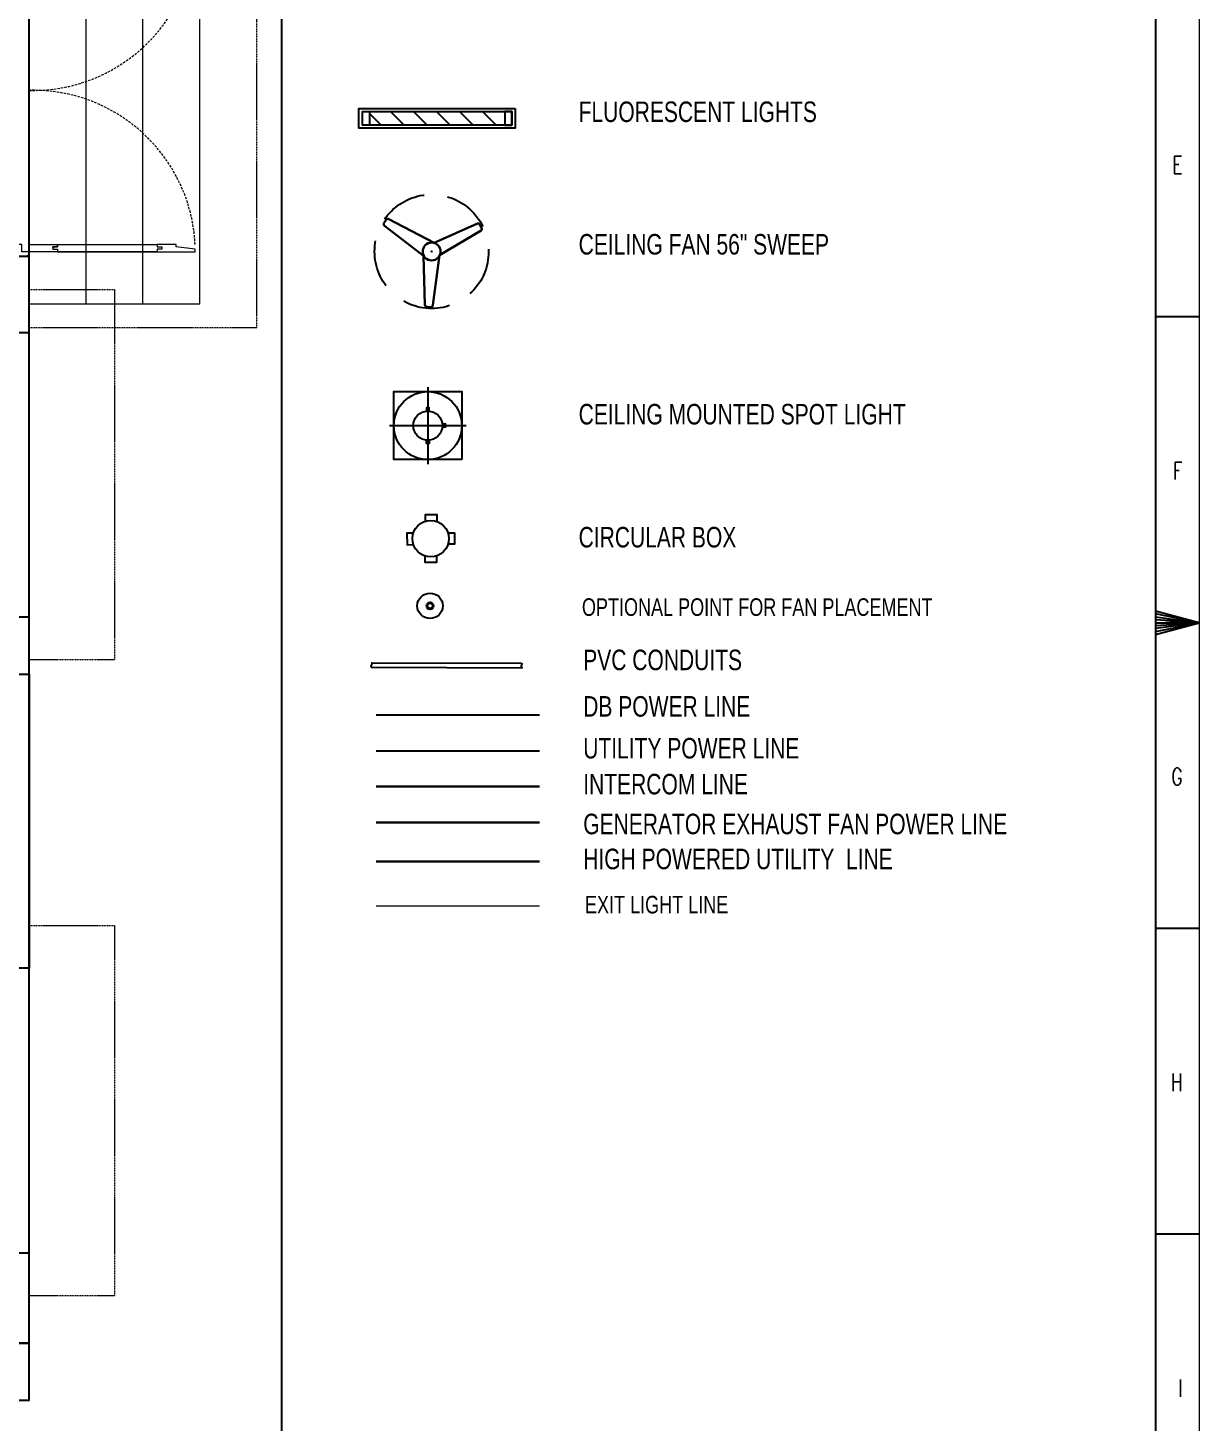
# Model space of a CAD drawing. Header units: inches. Extents: x 1439 to 2532, y 856 to 1629.
# Drawn here: x 2285.3 to 2532.1, y 1073.7 to 1367.5 of the extents above; entities that cross this region are included whole.
import ezdxf

# ---------------------------------------------------------------- set-up
doc = ezdxf.new("R2010")
doc.units = ezdxf.units.IN
doc.header["$MEASUREMENT"] = 0
doc.linetypes.add('DASH', pattern=[0.35, 0.25, -0.1])
doc.linetypes.add('DASHED', pattern=[0.75, 0.5, -0.25])
doc.layers.get('Defpoints').update_dxf_attribs({"lineweight": 0})
for name, color, linetype in [('COLLUM', 1, 'Continuous'), ('Lights', 7, 'Continuous'), ('Sockets', 7, 'Continuous'), ('TEG BORDER', 7, 'Continuous'), ('wall 05', 3, 'Continuous')]:
    doc.layers.add(name, color=color, linetype=linetype)
for name, color, linetype, lineweight in [('DOOR', 115, 'Continuous', 15), ('E-CF-Ceiling-Fan', 42, 'Continuous', 30), ('HACTH', 8, 'Continuous', 9), ('Parapet', 6, 'Continuous', 15), ('Stair', 86, 'Continuous', 18), ('Sunshed', 5, 'Continuous', 15), ('WINDOW', 140, 'Continuous', 9)]:
    doc.layers.add(name, color=color, linetype=linetype, lineweight=lineweight)
doc.styles.add('Swiss721', font='swisscl.ttf')
doc.styles.add('TEG BORDER', font='txt_qlt.shx', dxfattribs={"width": 0.7, "bigfont": 'hztxt.shx'})

# ---------------------------------------------------------------- blocks, each defined once
blk = doc.blocks.new('A$C0AFB10A6')
at = {"layer": 'Defpoints'}
for points in [[(0.25, 72), (0.25, 71.75), (0, 71.75), (0, 72)], [(5, 72), (5, 71.75), (4.75, 71.75), (4.75, 72)], [(0.25, 2), (0.25, 2.25), (0, 2.25), (0, 2)], [(5, 2), (5, 2.25), (4.75, 2.25), (4.75, 2)]]:
    blk.add_lwpolyline(points, close=True, dxfattribs=at)
at = {"layer": 'DOOR'}
for points in [[(5, 71), (3.5, 71), (3.5, 69.5), (0.25, 69.5), (0.25, 69.75), (0, 69.75), (0, 71.75), (0.25, 71.75), (0.25, 72), (4.75, 72), (4.75, 71.75), (5, 71.75), (5, 71)], [(10, 70.25), (10, 70), (11, 70), (11, 69.5), (5, 69.5), (5, 71), (11, 71), (11, 70.5), (10, 70.5), (10, 70.25), (10, 70.5), (11, 70.5), (11, 71), (32, 71), (32, 70.5), (33, 70.5), (33, 70), (32, 70), (32, 69.5), (11, 69.5), (40, 69.5), (40, 70), (35.99, 70.5), (35.99, 71), (32, 71)], [(5, 3), (3.5, 3), (3.5, 4.5), (0.25, 4.5), (0.25, 4.25), (0, 4.25), (0, 2.25), (0.25, 2.25), (0.25, 2), (4.75, 2), (4.75, 2.25), (5, 2.25), (5, 3)], [(10, 3.75), (10, 3.5), (11, 3.5), (11, 3), (5, 3), (5, 4.5), (11, 4.5), (11, 4), (10, 4), (10, 3.75), (10, 4), (11, 4), (11, 4.5), (32, 4.5), (32, 4), (33, 4), (33, 3.5), (32, 3.5), (32, 3), (11, 3), (40, 3), (40, 3.5), (35.99, 4), (35.99, 4.5), (32, 4.5)]]:
    blk.add_lwpolyline(points, dxfattribs=at)
at = {"layer": 'DOOR', "linetype": 'DASHED', "lineweight": 0}
for centre, start, end in [((5.83, 71.2), 268.6039, 357.1539), ((5.83, 2.8), 2.8461, 91.3961)]:
    blk.add_arc(centre, 34.21, start, end, dxfattribs=at)
at = {"layer": 'HACTH', "lineweight": 0, "ltscale": 10}
for p, q in [((5, 3), (5, 71)), ((0, 3.03), (0, 69.75))]:
    blk.add_line(p, q, dxfattribs=at)
blk = doc.blocks.new('CF')
for p, q in [((-23.84, 14.22), (-22.76, 15.89)), ((1.35, 4.29), (-21.39, 16.19)), ((1.35, 4.29), (22.9, 13.97)), ((-4.07, -2.11), (-23.55, 12.84)), ((3.87, -1.9), (24.71, 10.43)), ((24.1, 13.48), (25.01, 11.71)), ((-4.07, -2.11), (-3.33, -26.62)), ((3.87, -1.9), (0.65, -26.82)), ((-0.39, -27.76), (-2.38, -27.66))]:
    blk.add_line(p, q)
for radius in [4.48, 0.0888]:
    blk.add_circle((0, 0), radius)
for centre, radius, start, end in [((-23.01, 13.68), 0.996, 147.13508, 237.13508), ((-21.93, 15.35), 0.996, 57.13508, 147.13508), ((23.21, 13.03), 0.996, 27.13508, 117.13508), ((24.09, 11.25), 1.03, 299.25484, 26.43573), ((-2.33, -26.67), 0.996, 177.13508, 267.13508), ((-0.34, -26.77), 0.996, 267.13508, 357.13508)]:
    blk.add_arc(centre, radius, start, end)
blk = doc.blocks.new('252 BORDER A2')
for p, q in [((594, 245), (589, 245)), ((589, 210), (594, 210)), ((592.75, 210), (590.25, 210)), ((594, 175), (589, 175)), ((594, 140), (589, 140))]:
    blk.add_line(p, q)
at = {"color": 5, "lineweight": 15}
blk.add_lwpolyline([(0, 420), (594, 420), (594, 0), (0, 0)], close=True, dxfattribs=at)
blk.add_lwpolyline([(5, 415), (589, 415), (589, 5), (5, 5)], close=True)
blk.add_lwpolyline([(594, 210), (589, 211.34), (589, 208.66), (594, 210), (589, 211), (589, 210.67), (594, 210), (589, 210.33), (589, 209.67), (594, 210), (589, 209.33), (589, 209), (594, 210)])
at = {"layer": 'TEG BORDER'}
blk.add_line((489, 116), (489, 415), dxfattribs=at)
at = {"char_height": 2, "width": 2, "attachment_point": 3, "style": 'TEG BORDER'}
for s, insert in [('E', (592.09, 263.39)), ('F', (592.09, 228.39)), ('G', (592.09, 193.39)), ('H', (592.09, 158.39)), ('I', (592.09, 123.39))]:
    blk.add_mtext(s, dxfattribs=dict(at, insert=insert))

msp = doc.modelspace()

# ---------------------------------------------------------------- hatches: boundary and pattern name
h = msp.add_hatch()
h.set_pattern_fill('ANSI31', color=256, scale=27.448242, angle=90)
h.set_pattern_definition([(135, (2441.9057, 1192.042), (-2.426105, -2.426105), [])])
h.paths.add_polyline_path([(2357.27, 1349.91), (2357.27, 1347.02), (2385.82, 1347.02), (2385.82, 1349.91)])

# ---------------------------------------------------------------- linework, layer by layer
at = {"color": 1}
msp.add_line((2358.66, 1222.75), (2393.13, 1222.75), dxfattribs=at)
at = {"color": 3}
msp.add_line((2358.66, 1215.19), (2393.13, 1215.19), dxfattribs=at)
msp.add_line((2358.66, 1215.19), (2393.13, 1215.19), dxfattribs=at)
at = {"color": 6, "lineweight": 30}
msp.add_line((2358.66, 1207.63), (2393.13, 1207.63), dxfattribs=at)
msp.add_line((2358.66, 1207.63), (2393.13, 1207.63), dxfattribs=at)
at = {"color": 190, "lineweight": 30}
msp.add_line((2358.66, 1200.08), (2393.13, 1200.08), dxfattribs=at)
at = {"color": 190}
msp.add_line((2358.66, 1200.08), (2393.13, 1200.08), dxfattribs=at)
at = {"color": 4}
msp.add_line((2358.66, 1191.86), (2393.13, 1191.86), dxfattribs=at)
at = {"color": 4, "lineweight": 30}
msp.add_line((2358.66, 1191.86), (2393.13, 1191.86), dxfattribs=at)
at = {"color": 5, "lineweight": 20}
msp.add_line((2358.66, 1182.53), (2393.13, 1182.53), dxfattribs=at)
msp.add_line((2358.66, 1182.53), (2393.13, 1182.53), dxfattribs=at)
for points in [[(2388.01, 1350.5), (2388.01, 1346.38), (2355.07, 1346.38), (2355.07, 1350.5)], [(2387.29, 1349.91), (2387.29, 1347.02), (2355.8, 1347.02), (2355.8, 1349.91)], [(2355.8, 1347.02), (2355.8, 1349.91), (2357.27, 1349.91), (2357.27, 1347.02)], [(2387.29, 1347.02), (2387.29, 1349.91), (2385.82, 1349.91), (2385.82, 1347.02)]]:
    msp.add_lwpolyline(points, close=True)
for points in [[(2369.89, 1286.75), (2369.89, 1287.45), (2369.28, 1287.45), (2369.28, 1286.75)], [(2369.51, 1285.34), (2369.58, 1285.34)], [(2372.64, 1283.42), (2373.34, 1283.42), (2373.33, 1284.04), (2372.64, 1284.03)], [(2369.89, 1280.63), (2369.89, 1279.94), (2369.28, 1279.94), (2369.28, 1280.63)], [(2369.11, 1263.57), (2369.11, 1264.93), (2371.51, 1264.93), (2371.51, 1263.49)], [(2366.51, 1261.02), (2365.16, 1261), (2365.19, 1258.6), (2366.55, 1258.62)], [(2373.85, 1261.08), (2375.21, 1261.08), (2375.21, 1258.68), (2373.85, 1258.68)], [(2371.39, 1256.23), (2371.39, 1254.87), (2368.99, 1254.87), (2368.99, 1256.23)]]:
    msp.add_lwpolyline(points)
msp.add_lwpolyline([(2389.35, 1233.67, -0.56347), (2389.35, 1233.32, 0.380478), (2389.4, 1232.6), (2357.78, 1232.71, -0.456322), (2357.78, 1233.32, 0.605884), (2357.78, 1233.68)], format="xyb", close=True)
at = {"linetype": 'DASHED', "ltscale": 20}
msp.add_circle((2370.38, 1320.38), 12.01, dxfattribs=at)
for centre, radius in [((2369.58, 1283.69), 3.07), ((2370.19, 1259.88), 3.85)]:
    msp.add_circle(centre, radius)
at = {"color": 190}
for radius in [2.68, 0.751, 0.536]:
    msp.add_circle((2370.04, 1245.71), radius, dxfattribs=at)
at = {"layer": 'COLLUM', "linetype": 'Continuous', "ltscale": 10}
for points in [[(2273.54, 1231.34), (2285.54, 1231.34), (2285.54, 1243.34), (2273.54, 1243.34)], [(2273.54, 1078.34), (2285.54, 1078.34), (2285.54, 1090.34), (2273.54, 1090.34)]]:
    msp.add_lwpolyline(points, close=True, dxfattribs=at)
at = {"layer": 'Lights', "color": 40}
for p, q in [((2369.58, 1291.8), (2369.58, 1275.58)), ((2361.47, 1283.69), (2377.69, 1283.69))]:
    msp.add_line(p, q, dxfattribs=at)
at = {"layer": 'Lights'}
msp.add_lwpolyline([(2376.74, 1276.54), (2362.43, 1276.54), (2362.43, 1290.85), (2376.74, 1290.85)], close=True, dxfattribs=at)
msp.add_circle((2369.58, 1283.69), 7.16, dxfattribs=at)
at = {"layer": 'Parapet', "color": 252, "lineweight": -3}
msp.add_lwpolyline([(1477.54, 1078.34), (2285.54, 1078.34), (2285.54, 1471.34), (2198.54, 1471.34), (2198.54, 1406.34), (1477.54, 1406.34)], close=True, dxfattribs=at)
at = {"layer": 'Stair', "linetype": 'Continuous', "ltscale": 10}
for points in [[(2285.55, 1309.34), (2309.55, 1309.34), (2309.55, 1406.34), (2285.54, 1406.34)], [(2285.55, 1309.34), (2321.55, 1309.34), (2321.55, 1406.34), (2285.54, 1406.34)], [(2285.55, 1309.34), (2285.55, 1309.34), (2297.55, 1309.34), (2297.55, 1394.34), (2297.55, 1394.34), (2285.54, 1394.34)]]:
    msp.add_lwpolyline(points, dxfattribs=at)
at = {"layer": 'Sunshed', "linetype": 'DASH'}
for points in [[(2285.54, 1304.34), (2333.54, 1304.34), (2333.54, 1406.34), (2285.54, 1406.34)], [(2285.54, 1303.34), (2285.54, 1312.34), (2303.54, 1312.34), (2303.54, 1234.34), (2303.54, 1234.34), (2285.54, 1234.34), (2285.54, 1243.34)], [(2285.54, 1169.34), (2285.54, 1178.34), (2303.54, 1178.34), (2303.54, 1100.34), (2303.54, 1100.34), (2285.54, 1100.34), (2285.54, 1109.34)]]:
    msp.add_lwpolyline(points, dxfattribs=at)
at = {"layer": 'wall 05'}
for points in [[(2241.54, 1319.34), (2241.54, 1314.34), (2280.54, 1314.34), (2280.54, 1303.34), (2285.54, 1303.34), (2285.54, 1319.34), (2241.54, 1319.34)], [(2285.54, 1109.34), (2280.54, 1109.34), (2280.54, 1090.34), (2285.54, 1090.34)]]:
    msp.add_lwpolyline(points, close=True, dxfattribs=at)
at = {"layer": 'wall 05', "color": 252, "lineweight": -3}
msp.add_lwpolyline([(2285.54, 1179.34), (2285.54, 1169.34), (2280.54, 1169.34), (2280.54, 1188.34), (2137.54, 1188.34), (2137.54, 1231.34), (2142.54, 1231.34), (2142.54, 1193.34), (2280.54, 1193.34), (2280.54, 1231.34), (2285.54, 1231.34), (2285.54, 1179.34), (2285.54, 1179.34)], dxfattribs=at)
at = {"layer": 'WINDOW', "linetype": 'Continuous', "ltscale": 10}
for points in [[(2285.54, 1303.34), (2285.54, 1243.34)], [(2285.54, 1169.34), (2285.54, 1109.34)]]:
    msp.add_lwpolyline(points, dxfattribs=at)

# ---------------------------------------------------------------- block references
at = {"xscale": 1.8411, "yscale": 1.8411, "zscale": 1.8411}
msp.add_blockref('252 BORDER A2', (1438.51, 855.53), dxfattribs=at)
at = {"layer": 'E-CF-Ceiling-Fan', "lineweight": 0, "xscale": 0.4214416510993524, "yscale": 0.4214416510993524, "zscale": 0.4214416510956173}
msp.add_blockref('CF', (2370.38, 1320.38), dxfattribs=at)
at = {"layer": 'HACTH', "lineweight": 0, "ltscale": 10}
msp.add_blockref('A$C0AFB10A6', (2280.54, 1317.34), dxfattribs=at)

# ---------------------------------------------------------------- texts
at = {"layer": 'Sockets', "color": 0, "style": 'Swiss721'}
for s, height, p in [('FLUORESCENT LIGHTS ', 4.3221, (2401.36, 1347.66)), ('CEILING FAN 56" SWEEP', 4.3221, (2401.36, 1319.74)), ('CEILING MOUNTED SPOT LIGHT', 4.3221, (2401.36, 1283.94)), ('CIRCULAR BOX', 4.3221, (2401.36, 1258.02)), ('OPTIONAL POINT FOR FAN PLACEMENT', 3.7068, (2402.05, 1243.6)), ('PVC CONDUITS', 4.3221, (2402.33, 1232.16)), ('DB POWER LINE', 4.3221, (2402.33, 1222.37)), ('UTILITY POWER LINE', 4.3221, (2402.33, 1213.55)), ('INTERCOM LINE', 4.3221, (2402.33, 1205.99)), ('GENERATOR EXHAUST FAN POWER LINE', 4.3221, (2402.33, 1197.59)), ('HIGH POWERED UTILITY  LINE', 4.3221, (2402.33, 1190.22)), ('EXIT LIGHT LINE', 3.7068, (2402.7, 1180.9))]:
    msp.add_text(s, height=height, dxfattribs=at).set_placement(p)

doc.saveas('drawing.dxf')
